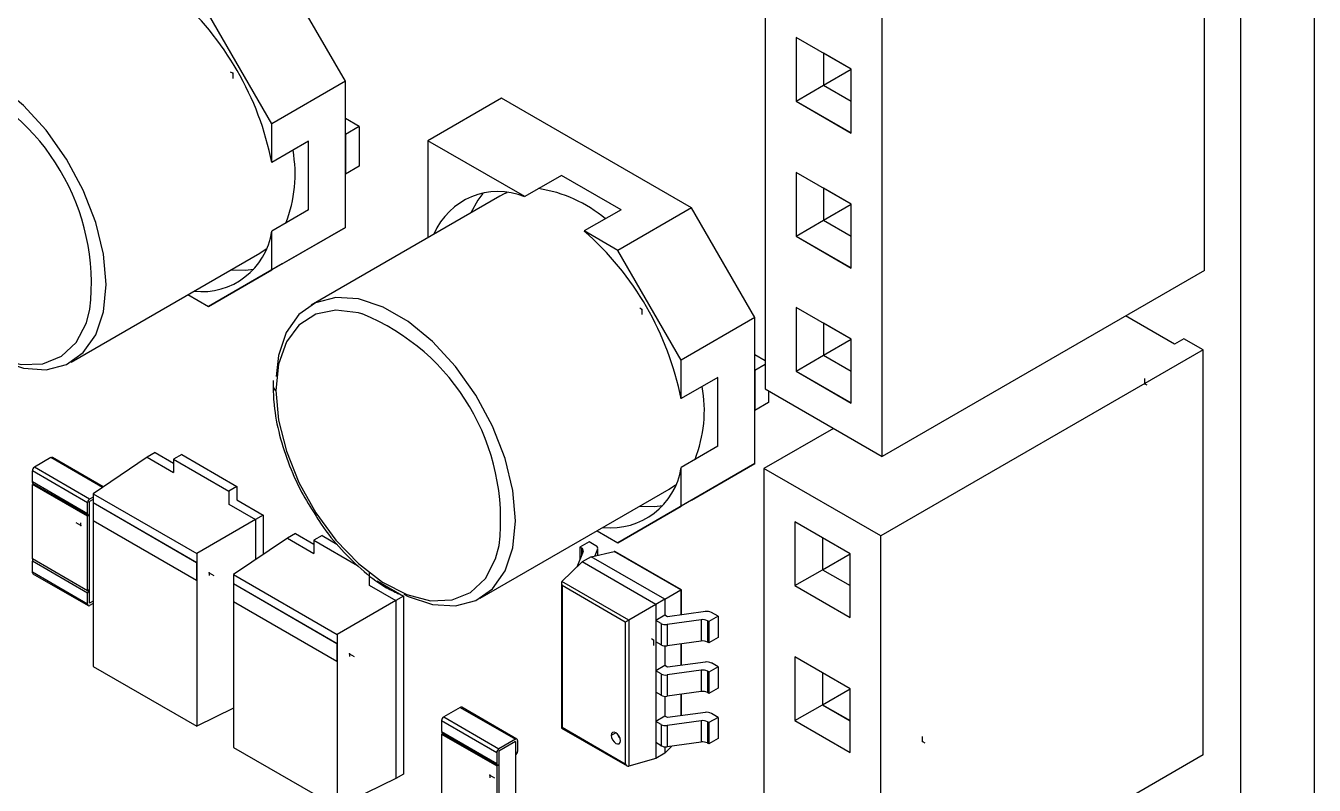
# Model space of a CAD drawing. Header units: millimetres. Extents: x 2 to 294, y 2 to 208.
# Drawn here: x 245.92 to 265.71, y 99.28 to 110.95 of the extents above; entities that cross this region are included whole.
import ezdxf

# ---------------------------------------------------------------- set-up
doc = ezdxf.new("R2010")
doc.units = ezdxf.units.MM
doc.header["$PDSIZE"] = -1

msp = doc.modelspace()

# ---------------------------------------------------------------- linework, layer by layer
at = {"color": 7, "linetype": 'Continuous', "lineweight": 25}
for p, q in [((265.714, 148.434), (265.714, 83.518)), ((264.582, 147.781), (264.582, 82.865)), ((264.026, 107.191), (264.026, 123.783)), ((257.28, 121.963), (257.28, 105.371)), ((259.076, 104.334), (259.076, 120.926)), ((250.833, 110.097), (249.861, 111.781)), ((249.702, 109.444), (248.73, 111.128)), ((258.602, 110.282), (257.754, 110.772)), ((257.754, 110.772), (257.754, 109.792)), ((257.755, 110.772), (257.755, 109.793)), ((258.177, 110.528), (258.177, 110.037)), ((258.602, 110.282), (258.178, 110.527)), ((258.178, 110.527), (258.178, 110.037)), ((258.178, 110.037), (258.602, 110.282)), ((258.602, 109.302), (258.602, 110.282)), ((250.833, 110.097), (249.702, 109.444)), ((250.833, 107.852), (250.833, 110.097)), ((257.755, 109.793), (258.177, 110.037)), ((258.177, 110.037), (258.602, 109.792)), ((258.178, 110.037), (258.602, 109.792)), ((253.23, 109.836), (252.099, 109.183)), ((256.147, 108.152), (253.23, 109.836)), ((257.754, 109.792), (257.755, 109.793)), ((257.754, 109.792), (258.602, 109.302)), ((257.755, 109.793), (258.602, 109.303)), ((251.046, 109.403), (250.833, 109.526)), ((249.702, 108.849), (249.702, 109.444)), ((251.046, 109.403), (250.833, 109.281)), ((250.833, 109.281), (250.833, 108.668)), ((251.046, 109.403), (251.046, 108.791)), ((250.268, 109.176), (249.702, 108.849)), ((250.268, 108.12), (250.268, 109.176)), ((253.586, 108.325), (252.099, 109.183)), ((252.099, 109.183), (252.099, 107.695)), ((251.046, 108.791), (250.833, 108.668)), ((258.602, 108.208), (257.754, 108.698)), ((257.754, 108.698), (257.754, 107.718)), ((257.755, 108.698), (257.755, 107.719)), ((254.152, 108.651), (253.586, 108.325)), ((255.067, 108.123), (254.152, 108.651)), ((253.203, 108.332), (250.304, 106.659)), ((258.177, 108.454), (258.177, 107.963)), ((258.602, 108.208), (258.178, 108.453)), ((258.178, 108.453), (258.178, 107.963)), ((250.268, 108.12), (249.702, 107.793)), ((255.067, 108.123), (254.501, 107.797)), ((256.147, 108.152), (255.016, 107.499)), ((257.12, 106.468), (256.147, 108.152)), ((258.178, 107.963), (258.602, 108.208)), ((258.602, 107.228), (258.602, 108.208)), ((257.755, 107.719), (258.177, 107.963)), ((258.177, 107.963), (258.602, 107.717)), ((258.178, 107.963), (258.602, 107.718)), ((250.833, 107.852), (249.702, 107.199)), ((249.702, 107.199), (249.702, 107.793)), ((249.861, 107.29), (250.833, 107.852)), ((255.016, 107.499), (254.501, 107.797)), ((257.754, 107.718), (257.755, 107.719)), ((257.754, 107.718), (258.602, 107.228)), ((257.755, 107.719), (258.602, 107.229)), ((249.517, 107.458), (249.615, 107.524)), ((255.988, 105.815), (255.016, 107.499)), ((246.618, 105.784), (249.517, 107.458)), ((249.861, 107.29), (248.73, 106.637)), ((248.73, 106.637), (249.702, 107.199)), ((264.026, 107.191), (259.076, 104.334)), ((248.413, 106.82), (248.73, 106.637)), ((258.602, 106.134), (257.754, 106.624)), ((257.754, 106.624), (257.754, 105.644)), ((257.755, 106.624), (257.755, 105.645)), ((263.567, 106.06), (262.817, 106.494)), ((257.12, 106.468), (255.988, 105.815)), ((257.12, 104.223), (257.12, 106.468)), ((258.177, 106.38), (258.177, 105.889)), ((258.602, 106.134), (258.178, 106.379)), ((258.178, 106.379), (258.178, 105.889)), ((258.178, 105.889), (258.602, 106.134)), ((258.602, 105.154), (258.602, 106.134)), ((263.709, 106.142), (263.567, 106.06)), ((264.008, 105.969), (263.709, 106.142)), ((257.28, 105.804), (257.12, 105.897)), ((257.755, 105.645), (258.177, 105.889)), ((258.177, 105.889), (258.602, 105.643)), ((258.178, 105.889), (258.602, 105.644)), ((264.008, 105.969), (259.058, 103.112)), ((264.008, 99.747), (264.008, 105.969)), ((255.988, 105.221), (255.988, 105.815)), ((257.28, 105.745), (257.12, 105.652)), ((256.554, 105.547), (255.988, 105.221)), ((256.554, 104.491), (256.554, 105.547)), ((257.12, 105.652), (257.12, 105.039)), ((257.754, 105.644), (257.755, 105.645)), ((257.754, 105.644), (258.602, 105.154)), ((257.755, 105.645), (258.602, 105.155)), ((249.722, 105.441), (249.722, 105.407)), ((257.28, 105.371), (259.076, 104.334)), ((257.332, 105.341), (257.332, 105.162)), ((257.332, 105.162), (257.12, 105.039)), ((258.33, 104.765), (257.262, 104.149)), ((246.31, 104.315), (246.055, 104.168)), ((247.101, 103.858), (246.31, 104.315)), ((247.113, 103.866), (246.333, 104.317)), ((247.789, 104.322), (246.958, 103.761)), ((247.91, 104.392), (247.789, 104.322)), ((247.789, 104.322), (248.194, 104.089)), ((247.91, 104.392), (248.194, 104.228)), ((248.318, 104.363), (248.194, 104.291)), ((248.318, 104.363), (249.166, 103.873)), ((256.554, 104.491), (255.988, 104.165)), ((246.872, 103.623), (246.024, 104.112)), ((246.024, 103.941), (246.024, 104.112)), ((246.904, 103.678), (246.055, 104.168)), ((248.194, 104.291), (249.042, 103.801)), ((248.194, 104.291), (248.194, 104.087)), ((257.12, 104.223), (255.988, 103.57)), ((255.988, 103.57), (255.988, 104.165)), ((256.147, 103.661), (257.12, 104.223)), ((259.058, 103.112), (257.262, 104.149)), ((257.262, 104.149), (257.262, 97.927)), ((246.872, 103.451), (246.024, 103.941)), ((246.042, 103.915), (246.024, 103.904)), ((246.872, 103.414), (246.024, 103.904)), ((246.024, 102.761), (246.024, 103.904)), ((246.033, 103.92), (246.882, 103.431)), ((246.958, 103.709), (246.904, 103.678)), ((246.958, 103.761), (248.549, 102.843)), ((246.958, 103.761), (246.958, 103.624)), ((249.166, 103.873), (249.042, 103.801)), ((249.042, 103.801), (249.042, 103.597)), ((249.166, 103.873), (249.166, 103.667)), ((252.904, 102.155), (255.803, 103.829)), ((255.803, 103.829), (255.901, 103.895)), ((246.872, 103.451), (246.872, 103.623)), ((246.958, 103.672), (246.904, 103.641)), ((246.904, 103.433), (246.904, 103.641)), ((246.956, 103.624), (246.956, 103.35)), ((246.956, 103.624), (248.547, 102.705)), ((246.958, 103.624), (246.956, 103.624)), ((246.958, 103.624), (248.549, 102.706)), ((249.044, 103.598), (249.45, 103.363)), ((249.165, 103.668), (249.571, 103.433)), ((256.147, 103.661), (255.016, 103.008)), ((255.016, 103.008), (255.988, 103.57)), ((246.904, 103.433), (246.872, 103.414)), ((246.872, 102.271), (246.872, 103.414)), ((246.904, 102.29), (246.904, 103.433)), ((246.956, 103.35), (248.547, 102.432)), ((246.958, 103.349), (246.958, 101.107)), ((249.45, 103.363), (248.549, 102.843)), ((249.571, 103.433), (249.45, 103.363)), ((249.45, 103.363), (249.45, 102.745)), ((249.571, 103.433), (249.571, 102.827)), ((258.585, 102.838), (257.736, 103.328)), ((257.736, 103.328), (257.736, 102.348)), ((257.737, 103.328), (257.737, 102.349)), ((250.065, 103.148), (249.944, 103.078)), ((250.065, 103.148), (250.349, 102.984)), ((250.473, 103.118), (250.349, 103.047)), ((250.473, 103.118), (250.703, 102.985)), ((254.699, 103.191), (255.016, 103.008)), ((259.058, 96.89), (259.058, 103.112)), ((249.944, 103.078), (249.113, 102.517)), ((249.944, 103.078), (250.349, 102.844)), ((250.349, 103.047), (251.02, 102.659)), ((250.349, 103.047), (250.349, 102.843)), ((254.577, 103.02), (254.435, 102.938)), ((254.458, 102.925), (254.435, 102.938)), ((254.435, 102.938), (254.435, 102.751)), ((254.458, 102.925), (254.458, 102.806)), ((254.679, 102.961), (254.577, 103.02)), ((254.708, 102.816), (254.708, 102.92)), ((258.16, 103.084), (258.16, 102.593)), ((258.585, 102.838), (258.16, 103.083)), ((258.16, 103.083), (258.16, 102.593)), ((246.872, 102.271), (246.024, 102.761)), ((246.872, 102.235), (246.024, 102.724)), ((246.024, 102.553), (246.024, 102.724)), ((248.549, 102.843), (248.549, 100.189)), ((254.485, 102.871), (254.387, 102.633)), ((254.609, 102.793), (254.467, 102.712)), ((254.609, 102.793), (254.959, 102.875)), ((255.74, 102.14), (254.609, 102.793)), ((254.705, 102.907), (254.664, 102.806)), ((254.705, 102.907), (254.705, 102.816)), ((255.986, 102.282), (254.959, 102.875)), ((255.993, 102.286), (254.982, 102.87)), ((258.16, 102.593), (258.585, 102.838)), ((258.585, 101.858), (258.585, 102.838)), ((246.872, 102.063), (246.024, 102.553)), ((246.033, 102.532), (246.882, 102.042)), ((248.549, 102.706), (248.547, 102.705)), ((248.547, 102.705), (248.547, 102.432)), ((248.549, 102.706), (248.549, 102.432)), ((251.198, 102.557), (251.198, 102.353)), ((254.467, 102.712), (254.159, 102.411)), ((255.599, 102.059), (254.467, 102.712)), ((257.737, 102.349), (258.16, 102.593)), ((258.16, 102.593), (258.585, 102.348)), ((258.16, 102.593), (258.585, 102.348)), ((248.549, 102.432), (248.547, 102.432)), ((249.113, 102.38), (249.112, 102.379)), ((249.112, 102.379), (250.703, 101.461)), ((249.112, 102.379), (249.112, 102.106)), ((249.113, 102.517), (250.704, 101.599)), ((249.113, 102.517), (249.113, 102.38)), ((249.113, 102.38), (250.704, 101.462)), ((251.199, 102.354), (251.606, 102.119)), ((251.32, 102.424), (251.726, 102.189)), ((254.151, 102.388), (254.151, 100.161)), ((255.184, 101.819), (254.159, 102.411)), ((255.132, 101.789), (254.163, 102.349)), ((254.163, 102.349), (254.163, 100.168)), ((257.736, 102.348), (257.737, 102.349)), ((257.736, 102.348), (258.585, 101.858)), ((257.737, 102.349), (258.585, 101.859)), ((246.904, 102.29), (246.872, 102.271)), ((246.872, 102.063), (246.872, 102.235)), ((246.904, 102.081), (246.904, 102.29)), ((251.726, 102.189), (251.606, 102.119)), ((251.726, 102.189), (251.726, 99.453)), ((255.74, 102.14), (255.599, 102.059)), ((255.74, 102.14), (255.986, 102.282)), ((255.74, 102.14), (255.74, 101.895)), ((255.986, 102.282), (255.986, 101.9)), ((255.993, 101.901), (255.993, 102.286)), ((246.958, 102.112), (246.904, 102.081)), ((246.958, 102.076), (246.904, 102.045)), ((249.112, 102.106), (250.703, 101.187)), ((249.113, 102.105), (249.113, 99.863)), ((251.606, 102.119), (250.704, 101.599)), ((251.606, 102.119), (251.606, 99.384)), ((255.599, 102.059), (255.184, 101.819)), ((255.599, 102.059), (255.599, 99.691)), ((256.361, 101.951), (255.782, 101.871)), ((256.557, 101.877), (256.455, 101.936)), ((255.132, 101.789), (255.132, 99.608)), ((255.184, 101.819), (255.184, 99.574)), ((255.74, 101.895), (255.599, 101.814)), ((255.68, 101.767), (255.599, 101.814)), ((255.599, 101.814), (255.599, 101.487)), ((255.68, 101.767), (255.68, 101.44)), ((255.782, 101.871), (255.74, 101.895)), ((256.299, 101.824), (255.774, 101.752)), ((255.774, 101.752), (255.774, 101.425)), ((256.299, 101.824), (256.299, 101.497)), ((256.415, 101.795), (256.392, 101.808)), ((256.392, 101.808), (256.392, 101.482)), ((256.557, 101.877), (256.415, 101.795)), ((256.415, 101.795), (256.415, 101.469)), ((256.557, 101.877), (256.557, 101.55)), ((250.704, 101.599), (250.704, 98.945)), ((256.557, 101.55), (256.415, 101.469)), ((250.704, 101.462), (250.703, 101.461)), ((250.703, 101.461), (250.703, 101.187)), ((250.704, 101.462), (250.704, 101.188)), ((255.68, 101.44), (255.599, 101.487)), ((255.74, 101.424), (255.74, 101.12)), ((256.299, 101.497), (255.774, 101.425)), ((255.986, 101.454), (255.986, 101.124)), ((255.993, 101.125), (255.993, 101.455)), ((256.415, 101.469), (256.392, 101.482)), ((250.704, 101.188), (250.703, 101.187)), ((256.361, 101.175), (255.782, 101.096)), ((256.557, 101.101), (256.455, 101.16)), ((258.585, 100.764), (257.736, 101.254)), ((257.736, 101.254), (257.736, 100.274)), ((257.737, 101.254), (257.737, 100.275)), ((246.958, 101.107), (248.549, 100.189)), ((255.74, 101.12), (255.599, 101.038)), ((255.68, 100.991), (255.599, 101.038)), ((255.599, 101.038), (255.599, 100.711)), ((255.68, 100.991), (255.68, 100.665)), ((255.782, 101.096), (255.74, 101.12)), ((256.299, 101.048), (255.774, 100.976)), ((255.774, 100.976), (255.774, 100.649)), ((256.299, 101.048), (256.299, 100.721)), ((256.415, 101.02), (256.392, 101.033)), ((256.392, 101.033), (256.392, 100.706)), ((256.557, 101.101), (256.415, 101.02)), ((256.415, 101.02), (256.415, 100.693)), ((256.557, 101.101), (256.557, 100.775)), ((258.16, 101.01), (258.16, 100.519)), ((258.585, 100.764), (258.16, 101.009)), ((258.16, 101.009), (258.16, 100.519)), ((256.557, 100.775), (256.415, 100.693)), ((258.16, 100.519), (258.585, 100.764)), ((258.585, 99.784), (258.585, 100.764)), ((255.68, 100.665), (255.599, 100.711)), ((255.74, 100.648), (255.74, 100.344)), ((256.299, 100.721), (255.774, 100.649)), ((255.986, 100.679), (255.986, 100.348)), ((255.993, 100.349), (255.993, 100.68)), ((256.415, 100.693), (256.392, 100.706)), ((249.113, 100.464), (248.549, 100.189)), ((252.596, 100.478), (252.342, 100.331)), ((252.596, 100.478), (253.445, 99.988)), ((253.467, 99.991), (252.619, 100.48)), ((255.74, 100.344), (255.599, 100.262)), ((255.782, 100.32), (255.74, 100.344)), ((256.361, 100.4), (255.782, 100.32)), ((256.557, 100.325), (256.455, 100.384)), ((257.737, 100.275), (258.16, 100.519)), ((258.16, 100.519), (258.585, 100.273)), ((258.16, 100.519), (258.585, 100.274)), ((252.31, 100.276), (253.158, 99.786)), ((252.31, 100.276), (252.31, 100.105)), ((252.342, 100.331), (253.19, 99.841)), ((254.151, 100.161), (255.16, 99.579)), ((255.132, 99.608), (254.163, 100.168)), ((255.68, 100.216), (255.599, 100.262)), ((255.599, 100.262), (255.599, 99.936)), ((255.68, 100.216), (255.68, 99.889)), ((256.299, 100.272), (255.774, 100.2)), ((255.774, 100.2), (255.774, 99.874)), ((256.299, 100.272), (256.299, 99.946)), ((256.415, 100.244), (256.392, 100.257)), ((256.392, 100.257), (256.392, 99.93)), ((256.557, 100.325), (256.415, 100.244)), ((256.415, 100.244), (256.415, 99.917)), ((256.557, 100.325), (256.557, 99.999)), ((257.736, 100.274), (257.737, 100.275)), ((257.736, 100.274), (258.585, 99.784)), ((257.737, 100.275), (258.585, 99.785)), ((252.31, 100.105), (253.158, 99.615)), ((252.328, 100.079), (252.31, 100.068)), ((252.31, 100.068), (253.158, 99.578)), ((252.31, 100.068), (252.31, 98.925)), ((252.319, 100.084), (253.168, 99.594)), ((253.445, 99.988), (253.19, 99.841)), ((253.445, 99.952), (253.19, 99.805)), ((253.445, 99.952), (253.445, 99.743)), ((253.477, 99.97), (253.477, 99.799)), ((254.987, 100.089), (254.916, 100.048)), ((256.299, 99.946), (255.774, 99.874)), ((256.557, 99.999), (256.415, 99.917)), ((249.113, 99.863), (250.704, 98.945)), ((253.158, 99.786), (253.158, 99.615)), ((253.19, 99.805), (253.19, 99.596)), ((255.68, 99.889), (255.599, 99.936)), ((255.74, 99.772), (255.599, 99.691)), ((255.74, 99.772), (255.844, 99.883)), ((255.74, 99.872), (255.74, 99.772)), ((256.415, 99.917), (256.392, 99.93)), ((264.008, 99.747), (259.058, 96.89)), ((253.19, 99.596), (253.158, 99.578)), ((253.158, 99.578), (253.158, 98.435)), ((253.19, 99.596), (253.19, 98.453)), ((253.445, 99.743), (253.445, 98.6)), ((255.599, 99.691), (255.184, 99.574)), ((251.606, 99.384), (250.704, 98.945)), ((251.726, 99.453), (251.606, 99.384))]:
    msp.add_line(p, q, dxfattribs=at)
at = {"color": 7, "linetype": 'Continuous'}
for p, q in [((249.101, 110.22), (249.067, 110.239)), ((249.101, 110.22), (249.067, 110.239)), ((249.101, 110.22), (249.101, 110.141)), ((249.101, 110.22), (249.101, 110.141)), ((255.387, 106.591), (255.353, 106.61)), ((255.387, 106.591), (255.353, 106.61)), ((255.387, 106.591), (255.387, 106.512)), ((255.387, 106.591), (255.387, 106.512)), ((263.11, 105.451), (263.11, 105.53)), ((263.11, 105.451), (263.11, 105.53)), ((263.11, 105.451), (263.144, 105.431)), ((263.11, 105.451), (263.144, 105.431)), ((246.766, 103.271), (246.698, 103.311)), ((246.766, 103.271), (246.698, 103.311)), ((246.766, 103.271), (246.766, 103.311)), ((246.766, 103.271), (246.766, 103.311)), ((248.742, 102.546), (248.742, 102.506)), ((248.742, 102.546), (248.81, 102.506)), ((248.742, 102.546), (248.742, 102.506)), ((248.742, 102.546), (248.81, 102.506)), ((255.567, 101.509), (255.533, 101.529)), ((255.567, 101.509), (255.533, 101.529)), ((255.567, 101.509), (255.567, 101.431)), ((255.567, 101.509), (255.567, 101.431)), ((250.897, 101.302), (250.897, 101.262)), ((250.897, 101.302), (250.965, 101.262)), ((250.897, 101.302), (250.897, 101.262)), ((250.897, 101.302), (250.965, 101.262)), ((259.698, 99.954), (259.698, 100.033)), ((259.698, 99.954), (259.698, 100.033)), ((259.698, 99.954), (259.732, 99.935)), ((259.698, 99.954), (259.732, 99.935)), ((253.052, 99.435), (253.052, 99.396)), ((253.052, 99.435), (253.121, 99.396)), ((253.052, 99.435), (253.052, 99.396)), ((253.052, 99.435), (253.121, 99.396))]:
    msp.add_line(p, q, dxfattribs=at)
at = {"color": 7, "linetype": 'Continuous', "lineweight": 25, "flags": 128}
for points in [[(245.442, 105.846), (245.51, 105.813), (245.886, 105.689), (246.237, 105.666), (246.548, 105.748), (246.805, 105.929), (246.997, 106.203), (247.116, 106.556), (247.156, 106.974), (247.116, 107.439), (246.997, 107.93), (246.805, 108.425), (246.548, 108.903), (246.237, 109.344), (245.886, 109.727), (245.51, 110.036), (245.126, 110.258), (244.75, 110.383), (244.399, 110.405), (244.088, 110.324), (243.831, 110.142), (243.638, 109.869), (243.52, 109.515), (243.481, 109.191)], [(243.479, 108.975), (243.52, 108.521), (243.64, 108.042), (243.833, 107.56), (244.09, 107.097), (244.4, 106.675), (244.748, 106.314), (245.118, 106.031), (245.492, 105.839), (245.853, 105.746), (246.184, 105.757), (246.47, 105.873), (246.696, 106.086), (246.854, 106.388), (246.909, 106.594)], [(252.943, 108.375), (252.864, 108.272), (252.757, 108.074)], [(253.31, 108.384), (253.273, 108.368), (253.203, 108.332)], [(249.071, 107.2), (249.295, 107.194), (249.424, 107.21)], [(251.728, 102.217), (251.796, 102.184), (252.172, 102.06), (252.523, 102.038), (252.834, 102.119), (253.092, 102.3), (253.284, 102.574), (253.402, 102.927), (253.443, 103.345), (253.402, 103.81), (253.284, 104.301), (253.092, 104.796), (252.834, 105.274), (252.523, 105.715), (252.172, 106.098), (251.796, 106.407), (251.412, 106.629), (251.036, 106.754), (250.685, 106.776), (250.374, 106.695), (250.117, 106.513), (249.925, 106.24), (249.806, 105.886), (249.768, 105.562)], [(251.087, 106.526), (251.035, 106.541), (250.687, 106.582), (250.377, 106.518), (250.119, 106.352), (249.926, 106.093), (249.806, 105.752), (249.766, 105.346)], [(249.766, 105.346), (249.806, 104.892), (249.926, 104.413), (250.119, 103.931), (250.377, 103.468), (250.687, 103.047), (251.035, 102.686), (251.404, 102.402), (251.778, 102.21), (252.139, 102.117), (252.47, 102.129), (252.756, 102.244), (252.983, 102.457), (253.14, 102.759), (253.195, 102.965)], [(255.357, 103.571), (255.581, 103.565), (255.71, 103.581)], [(255.986, 102.282), (255.989, 102.284), (255.992, 102.286), (255.993, 102.286), (255.993, 102.286)], [(255.184, 101.819), (255.178, 101.816), (255.172, 101.812), (255.165, 101.808), (255.158, 101.804), (255.151, 101.8), (255.144, 101.796), (255.138, 101.793), (255.132, 101.789)], [(254.163, 100.168), (254.158, 100.165), (254.155, 100.163), (254.152, 100.162), (254.151, 100.161), (254.151, 100.161)], [(254.916, 100.048), (254.922, 100.014), (254.937, 99.978), (254.96, 99.947), (254.987, 99.925), (255.014, 99.916), (255.037, 99.92), (255.052, 99.938), (255.058, 99.966), (255.052, 100.001), (255.037, 100.036), (255.014, 100.067), (254.987, 100.089), (254.96, 100.098), (254.937, 100.094), (254.922, 100.076), (254.916, 100.048)]]:
    msp.add_lwpolyline(points, dxfattribs=at)
at = {"color": 7, "linetype": 'Continuous', "lineweight": 25}
for centre, radius, start, end in [((245.18, 107.956), 4.609, 11.1745, 48.8255), ((243.501, 106.981), 3.43, 353.5256, 67.7204), ((248.001, 108.673), 2.059, 338.4673, 10.1979), ((253.18, 107.332), 1.072, 67.7141, 157.1993), ((253.497, 106.41), 2.06, 49.8206, 81.5272), ((248.628, 107.952), 1.086, 263.4867, 351.6051), ((251.466, 104.327), 4.609, 11.1745, 48.8255), ((249.787, 103.352), 3.43, 353.5256, 67.7204), ((249.797, 105.414), 0.0754, 185.7114, 245.6239), ((254.287, 105.044), 2.059, 338.4673, 10.1979), ((246.323, 104.296), 0.0226, 65.686, 125.6182), ((246.093, 104.109), 0.0692, 122.6055, 177.3945), ((254.914, 104.323), 1.086, 263.4867, 351.6051), ((246.046, 103.939), 0.0226, 174.3796, 234.302), ((246.941, 103.62), 0.0692, 122.6055, 177.3945), ((246.892, 103.448), 0.0197, 170.786, 309.2033), ((254.442, 102.884), 0.0444, 343.3212, 68.9159), ((254.663, 102.92), 0.0444, 343.3212, 68.9159), ((246.089, 102.722), 0.0649, 148.8563, 178.0435), ((246.046, 102.551), 0.0226, 174.3796, 234.302), ((246.941, 102.231), 0.0692, 122.6055, 177.3945), ((246.892, 102.06), 0.0197, 170.786, 309.2033), ((256.384, 101.8), 0.153, 62.5843, 98.8559), ((255.75, 101.903), 0.153, 242.5843, 278.8559), ((256.322, 101.673), 0.153, 62.5843, 98.8559), ((255.75, 101.576), 0.153, 242.5843, 278.8559), ((256.322, 101.346), 0.153, 62.5843, 98.8559), ((256.384, 101.024), 0.153, 62.5843, 98.8559), ((255.75, 101.127), 0.153, 242.5843, 278.8559), ((256.322, 100.897), 0.153, 62.5843, 98.8559), ((255.75, 100.8), 0.153, 242.5843, 278.8559), ((256.322, 100.571), 0.153, 62.5843, 98.8559), ((252.609, 100.46), 0.0226, 65.686, 125.6182), ((256.384, 100.249), 0.153, 62.5843, 98.8559), ((252.379, 100.273), 0.0692, 122.6055, 177.3945), ((255.75, 100.351), 0.153, 242.5843, 278.8559), ((256.322, 100.121), 0.153, 62.5843, 98.8559), ((252.332, 100.102), 0.0226, 174.3796, 234.302), ((253.457, 99.973), 0.0197, 350.786, 129.2033), ((255.172, 100.114), 0.166, 196.2448, 223.7499), ((256.322, 99.795), 0.153, 62.5843, 98.8559), ((253.227, 99.783), 0.0692, 122.6055, 177.3945), ((253.407, 99.802), 0.0692, 302.6055, 357.3945), ((255.75, 100.025), 0.153, 242.5843, 278.8559), ((253.178, 99.612), 0.0197, 170.786, 309.2033)]:
    msp.add_arc(centre, radius, start, end, dxfattribs=at)
for centre, start_param, end_param in [((254.982, 102.824), 5.497828, 6.109032), ((254.191, 102.365), 0.14566, 1.570756), ((255.16, 99.625), 1.570756, 2.995851)]:
    msp.add_ellipse(centre, major_axis=(-0.0283, 0.049), ratio=0.577335, start_param=start_param, end_param=end_param, dxfattribs=at)
for points, knots in [([(249.725, 105.498), (249.724, 105.49), (249.722, 105.472), (249.722, 105.453), (249.722, 105.441)], [0, 0, 0, 0, 0.406264, 1, 1, 1, 1]), ([(249.722, 105.407), (249.724, 105.331), (249.73, 105.109), (249.796, 104.72), (249.942, 104.249), (250.133, 103.813), (250.296, 103.555), (250.367, 103.441)], [0, 0, 0, 0, 0.122625, 0.354779, 0.586713, 0.81829, 1, 1, 1, 1]), ([(250.367, 103.441), (250.386, 103.41), (250.491, 103.23), (250.729, 102.94), (251.07, 102.595), (251.384, 102.35), (251.578, 102.257), (251.648, 102.223)], [0, 0, 0, 0, 0.0566874, 0.3206843, 0.5851267, 0.8503974, 1, 1, 1, 1])]:
    msp.add_open_spline(points, degree=3, knots=knots, dxfattribs=at)
at = {"color": 7, "linetype": 'Continuous'}
for p in [(249.101, 110.22), (249.101, 110.22), (255.387, 106.591), (255.387, 106.591), (263.11, 105.451), (263.11, 105.451), (246.766, 103.271), (246.766, 103.271), (248.742, 102.546), (248.742, 102.546), (255.567, 101.509), (255.567, 101.509), (250.897, 101.302), (250.897, 101.302), (259.698, 99.954), (259.698, 99.954), (253.052, 99.435), (253.052, 99.435)]:
    msp.add_point(p, dxfattribs=at)

doc.saveas('drawing.dxf')
